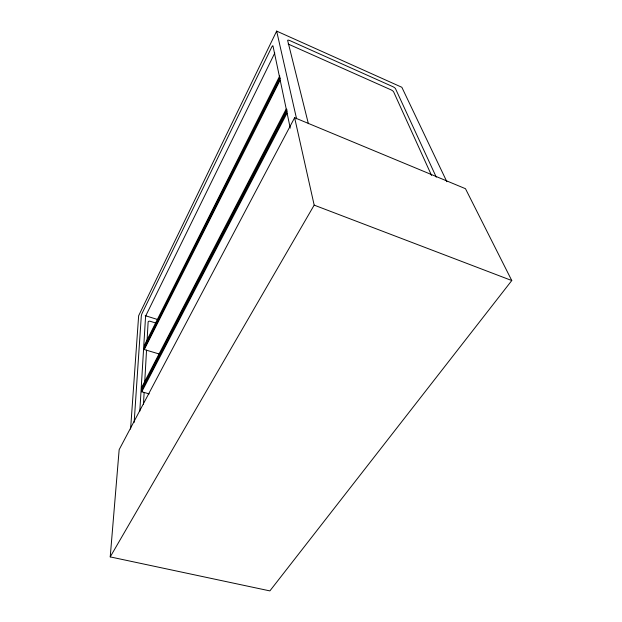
<?xml version="1.0" encoding="UTF-8"?>
<svg xmlns="http://www.w3.org/2000/svg" width="622" height="622" viewBox="0 0 622 622"><rect width="100%" height="100%" fill="white"/><g stroke="black" fill="none" stroke-linecap="round" stroke-linejoin="round"><path stroke-width="0.93" d="M143.472 404.222L144.125 392.622M144.732 381.994L146.535 350.093M147.025 341.392L148.122 322.056A2.231 1.33 25.6 0 1 150.291 321.31L155.827 323.036M139.802 411.173L145.501 317.547A2.231 0.435 -72.2 0 1 146.38 314.545L274.784 53.018M149.226 393.889L141.754 391.79L142.065 386.666L286.206 109.013M159.17 353.988L144.281 349.548L144.561 344.977L279.721 75.954M134.15 422.416L141.28 316.233A2.239 0.428 -72.2 0 1 142.158 313.224L271.589 47.365A2.846 0.614 -68.1 0 1 272.996 45.958L290.249 128.116M130.581 429.094L138.644 315.735L276.65 31.1L401.851 87.282L446.853 181.725M110.226 556.9L119.16 449.652L294.626 117.706L465.466 188.691L511.774 280.545L269.878 590.9L110.226 556.9L314.18 205.128L294.626 117.706M144.467 346.493L279.978 77.105M144.374 348.017L280.219 78.271M144.281 349.548L280.04 80.3M141.964 388.361L286.944 109.48M141.863 390.072L287.232 110.825M141.754 391.79L287.076 113.033M145.19 315.642L157.242 319.405M314.18 205.128L511.774 280.545M288.149 44.022L390.919 89.801A2.628 0.746 30.5 0 1 393.648 91.893L431.559 175.458M436.294 177.192L395.514 88.721A2.628 0.739 30.5 0 0 392.777 86.629L289.852 40.593A2.768 0.801 28.5 0 0 287.659 40.523L308.388 123.724M276.65 31.1L296.585 118.841"/></g></svg>
